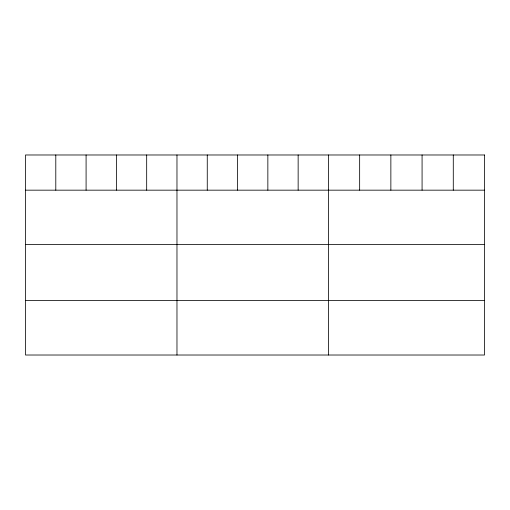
<?xml version="1.0" encoding="UTF-8"?>
<svg xmlns="http://www.w3.org/2000/svg" width="510" height="510" viewBox="0 0 510 510"><rect width="100%" height="100%" fill="white"/><g stroke="black" fill="none" stroke-linecap="round" stroke-linejoin="round"><path stroke-width="0.76" d="M25.5 190.166L484.5 190.166M25.5 244.564L484.5 244.564M25.5 300.619L484.5 300.619M453.288 154.983L453.288 190.166M422.076 154.983L422.076 190.166M390.864 154.983L390.864 190.166M359.652 154.983L359.652 190.166M328.44 154.983L328.44 355.017M298.146 154.983L298.146 190.166M267.852 154.983L267.852 190.166M237.558 154.983L237.558 190.166M207.264 154.983L207.264 190.166M176.97 154.983L176.97 355.017M146.676 154.983L146.676 190.166M116.382 154.983L116.382 190.166M86.088 154.983L86.088 190.166M55.794 154.983L55.794 190.166M484.5 154.983L25.5 154.983L25.5 355.017L484.5 355.017L484.5 154.983"/></g></svg>
